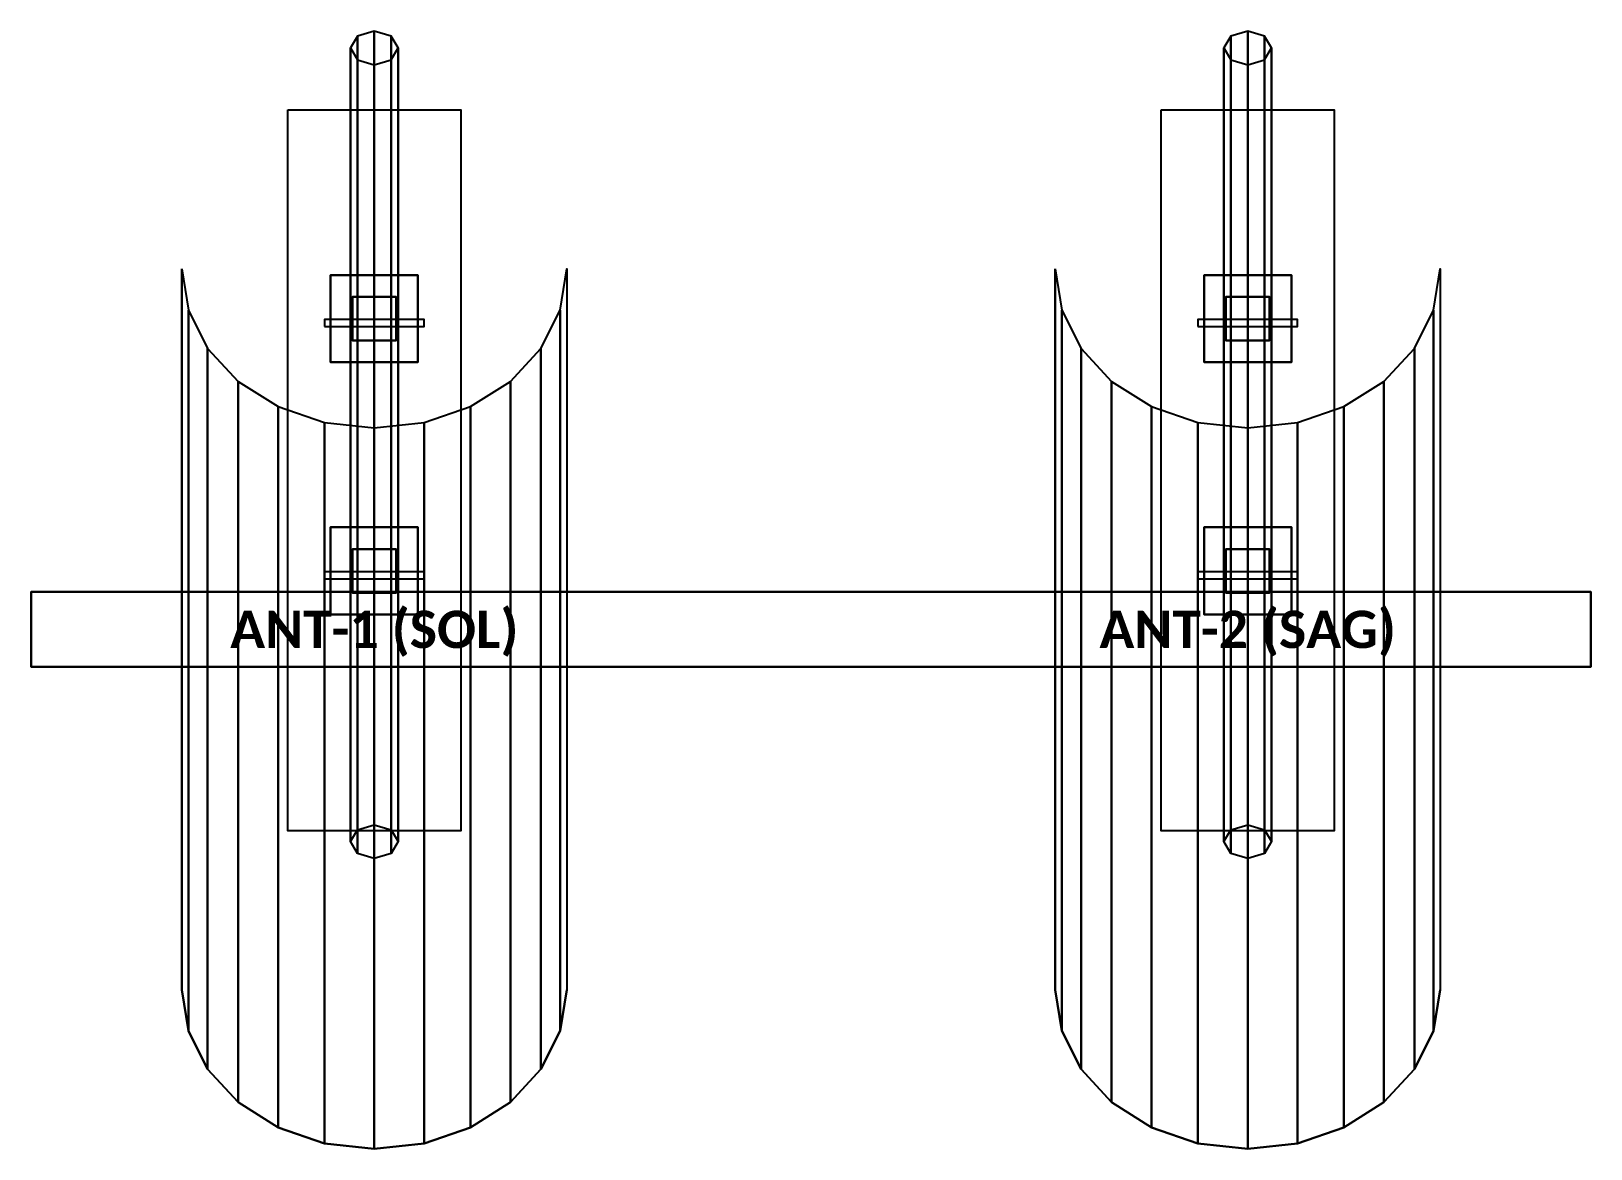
# Model space of a CAD drawing. Header units: millimetres. Extents: x -14816 to 20000, y -833 to 1077.
# Drawn here: x -5250 to -2750, y -833 to 959 of the extents above; entities that cross this region are included whole.
import ezdxf
from ezdxf.enums import TextEntityAlignment as Align

# ---------------------------------------------------------------- set-up
doc = ezdxf.new("R2010")
doc.units = ezdxf.units.MM
for name, color, linetype in [('CELIK_KIRIS_KOLON', 9, 'CONTINUOUS'), ('EKP_MATSING_ANTEN', 2, 'CONTINUOUS'), ('METIN_BILGI', 7, 'CONTINUOUS'), ('MONTAJ_BORULARI', 2, 'CONTINUOUS')]:
    doc.layers.add(name, color=color, linetype=linetype)
doc.styles.get("Standard").update_dxf_attribs({"font": 'calibrib.ttf'})

msp = doc.modelspace()

# ---------------------------------------------------------------- linework, layer by layer
at = {"layer": 'CELIK_KIRIS_KOLON'}
for p, q in [((-4700, 847.1, -309), (-4700, -309, 847.1)), ((-3300, 847.1, -309), (-3300, -309, 847.1)), ((-4630, 568.3, 33.7), (-4770, 568.3, 33.7)), ((-4770, 568.3, 33.7), (-4770, 428.3, 33.7)), ((-4630, 568.3, 153.7), (-4770, 568.3, 153.7)), ((-4770, 568.3, 153.7), (-4770, 428.3, 153.7)), ((-4770, 568.3, 33.7), (-4770, 568.3, 153.7)), ((-4630, 428.3, 33.7), (-4630, 568.3, 33.7)), ((-4630, 428.3, 153.7), (-4630, 568.3, 153.7)), ((-4630, 568.3, 33.7), (-4630, 568.3, 153.7)), ((-3230, 568.3, 33.7), (-3370, 568.3, 33.7)), ((-3370, 568.3, 33.7), (-3370, 428.3, 33.7)), ((-3230, 568.3, 153.7), (-3370, 568.3, 153.7)), ((-3370, 568.3, 153.7), (-3370, 428.3, 153.7)), ((-3370, 568.3, 33.7), (-3370, 568.3, 153.7)), ((-3230, 428.3, 33.7), (-3230, 568.3, 33.7)), ((-3230, 428.3, 153.7), (-3230, 568.3, 153.7)), ((-3230, 568.3, 33.7), (-3230, 568.3, 153.7)), ((-4770, 428.3, 33.7), (-4630, 428.3, 33.7)), ((-4770, 428.3, 153.7), (-4630, 428.3, 153.7)), ((-4770, 428.3, 33.7), (-4770, 428.3, 153.7)), ((-4630, 428.3, 33.7), (-4630, 428.3, 153.7)), ((-3370, 428.3, 33.7), (-3230, 428.3, 33.7)), ((-3370, 428.3, 153.7), (-3230, 428.3, 153.7)), ((-3370, 428.3, 33.7), (-3370, 428.3, 153.7)), ((-3230, 428.3, 33.7), (-3230, 428.3, 153.7)), ((-4630, 163.7, 438.3), (-4770, 163.7, 438.3)), ((-4770, 163.7, 438.3), (-4770, 23.7, 438.3)), ((-4630, 163.7, 558.3), (-4770, 163.7, 558.3)), ((-4770, 163.7, 558.3), (-4770, 23.7, 558.3)), ((-4770, 163.7, 438.3), (-4770, 163.7, 558.3)), ((-4630, 23.7, 438.3), (-4630, 163.7, 438.3)), ((-4630, 23.7, 558.3), (-4630, 163.7, 558.3)), ((-4630, 163.7, 438.3), (-4630, 163.7, 558.3)), ((-3230, 163.7, 438.3), (-3370, 163.7, 438.3)), ((-3370, 163.7, 438.3), (-3370, 23.7, 438.3)), ((-3230, 163.7, 558.3), (-3370, 163.7, 558.3)), ((-3370, 163.7, 558.3), (-3370, 23.7, 558.3)), ((-3370, 163.7, 438.3), (-3370, 163.7, 558.3)), ((-3230, 23.7, 438.3), (-3230, 163.7, 438.3)), ((-3230, 23.7, 558.3), (-3230, 163.7, 558.3)), ((-3230, 163.7, 438.3), (-3230, 163.7, 558.3)), ((-2750, 60, 1050), (-5250, 60, 1050)), ((-5250, 60, 1050), (-5250, -60, 1050)), ((-2750, 60, 1170), (-5250, 60, 1170)), ((-5250, 60, 1170), (-5250, -60, 1170)), ((-5250, 60, 1050), (-5250, 60, 1170)), ((-2750, -60, 1050), (-2750, 60, 1050)), ((-2750, -60, 1170), (-2750, 60, 1170)), ((-2750, 60, 1050), (-2750, 60, 1170)), ((-4770, 23.7, 438.3), (-4630, 23.7, 438.3)), ((-4770, 23.7, 558.3), (-4630, 23.7, 558.3)), ((-4770, 23.7, 438.3), (-4770, 23.7, 558.3)), ((-4630, 23.7, 438.3), (-4630, 23.7, 558.3)), ((-3370, 23.7, 438.3), (-3230, 23.7, 438.3)), ((-3370, 23.7, 558.3), (-3230, 23.7, 558.3)), ((-3370, 23.7, 438.3), (-3370, 23.7, 558.3)), ((-3230, 23.7, 438.3), (-3230, 23.7, 558.3)), ((-5250, -60, 1050), (-2750, -60, 1050)), ((-5250, -60, 1170), (-2750, -60, 1170)), ((-5250, -60, 1050), (-5250, -60, 1170)), ((-2750, -60, 1050), (-2750, -60, 1170))]:
    msp.add_line(p, q, dxfattribs=at)
for points in [[(-4838.8, 833, -323.1), (-4561.2, 833, -323.1), (-4561.2, -323.1, 833), (-4838.8, -323.1, 833)], [(-3438.8, 833, -323.1), (-3161.2, 833, -323.1), (-3161.2, -323.1, 833), (-3438.8, -323.1, 833)], [(-4770, 428.3, 33.7), (-4630, 428.3, 33.7), (-4630, 568.3, 33.7), (-4770, 568.3, 33.7)], [(-4770, 428.3, 153.7), (-4630, 428.3, 153.7), (-4630, 568.3, 153.7), (-4770, 568.3, 153.7)], [(-4770, 568.3, 33.7), (-4630, 568.3, 33.7), (-4630, 568.3, 153.7), (-4770, 568.3, 153.7)], [(-4770, 428.3, 33.7), (-4770, 568.3, 33.7), (-4770, 568.3, 153.7), (-4770, 428.3, 153.7)], [(-4630, 428.3, 33.7), (-4630, 568.3, 33.7), (-4630, 568.3, 153.7), (-4630, 428.3, 153.7)], [(-3370, 428.3, 33.7), (-3230, 428.3, 33.7), (-3230, 568.3, 33.7), (-3370, 568.3, 33.7)], [(-3370, 428.3, 153.7), (-3230, 428.3, 153.7), (-3230, 568.3, 153.7), (-3370, 568.3, 153.7)], [(-3370, 568.3, 33.7), (-3230, 568.3, 33.7), (-3230, 568.3, 153.7), (-3370, 568.3, 153.7)], [(-3370, 428.3, 33.7), (-3370, 568.3, 33.7), (-3370, 568.3, 153.7), (-3370, 428.3, 153.7)], [(-3230, 428.3, 33.7), (-3230, 568.3, 33.7), (-3230, 568.3, 153.7), (-3230, 428.3, 153.7)], [(-4780, 485.5, 24.3), (-4620, 485.5, 24.3), (-4620, 497, 148.9), (-4780, 497, 148.9)], [(-3380, 485.5, 24.3), (-3220, 485.5, 24.3), (-3220, 497, 148.9), (-3380, 497, 148.9)], [(-4770, 428.3, 33.7), (-4630, 428.3, 33.7), (-4630, 428.3, 153.7), (-4770, 428.3, 153.7)], [(-3370, 428.3, 33.7), (-3230, 428.3, 33.7), (-3230, 428.3, 153.7), (-3370, 428.3, 153.7)], [(-4770, 23.7, 438.3), (-4630, 23.7, 438.3), (-4630, 163.7, 438.3), (-4770, 163.7, 438.3)], [(-4770, 23.7, 558.3), (-4630, 23.7, 558.3), (-4630, 163.7, 558.3), (-4770, 163.7, 558.3)], [(-4770, 163.7, 438.3), (-4630, 163.7, 438.3), (-4630, 163.7, 558.3), (-4770, 163.7, 558.3)], [(-4770, 23.7, 438.3), (-4770, 163.7, 438.3), (-4770, 163.7, 558.3), (-4770, 23.7, 558.3)], [(-4630, 23.7, 438.3), (-4630, 163.7, 438.3), (-4630, 163.7, 558.3), (-4630, 23.7, 558.3)], [(-3370, 23.7, 438.3), (-3230, 23.7, 438.3), (-3230, 163.7, 438.3), (-3370, 163.7, 438.3)], [(-3370, 23.7, 558.3), (-3230, 23.7, 558.3), (-3230, 163.7, 558.3), (-3370, 163.7, 558.3)], [(-3370, 163.7, 438.3), (-3230, 163.7, 438.3), (-3230, 163.7, 558.3), (-3370, 163.7, 558.3)], [(-3370, 23.7, 438.3), (-3370, 163.7, 438.3), (-3370, 163.7, 558.3), (-3370, 23.7, 558.3)], [(-3230, 23.7, 438.3), (-3230, 163.7, 438.3), (-3230, 163.7, 558.3), (-3230, 23.7, 558.3)], [(-4780, 80.9, 428.9), (-4620, 80.9, 428.9), (-4620, 92.3, 553.5), (-4780, 92.3, 553.5)], [(-3380, 80.9, 428.9), (-3220, 80.9, 428.9), (-3220, 92.3, 553.5), (-3380, 92.3, 553.5)], [(-5250, -60, 1050), (-2750, -60, 1050), (-2750, 60, 1050), (-5250, 60, 1050)], [(-5250, -60, 1170), (-2750, -60, 1170), (-2750, 60, 1170), (-5250, 60, 1170)], [(-5250, 60, 1050), (-2750, 60, 1050), (-2750, 60, 1170), (-5250, 60, 1170)], [(-5250, -60, 1050), (-5250, 60, 1050), (-5250, 60, 1170), (-5250, -60, 1170)], [(-2750, -60, 1050), (-2750, 60, 1050), (-2750, 60, 1170), (-2750, -60, 1170)], [(-4770, 23.7, 438.3), (-4630, 23.7, 438.3), (-4630, 23.7, 558.3), (-4770, 23.7, 558.3)], [(-3370, 23.7, 438.3), (-3230, 23.7, 438.3), (-3230, 23.7, 558.3), (-3370, 23.7, 558.3)], [(-5250, -60, 1050), (-2750, -60, 1050), (-2750, -60, 1170), (-5250, -60, 1170)]]:
    msp.add_3dface(points, dxfattribs=at)
at = {"layer": 'EKP_MATSING_ANTEN'}
for p, q in [((-5008.5, 578.1, -578.1), (-4998, 512.1, -644)), ((-5008.5, 578.1, -578.1), (-5008.5, -578.1, 578.1)), ((-4402, 512.1, -644), (-4391.5, 578.1, -578.1)), ((-3608.5, 578.1, -578.1), (-3598, 512.1, -644)), ((-3608.5, 578.1, -578.1), (-3608.5, -578.1, 578.1)), ((-3002, 512.1, -644), (-2991.5, 578.1, -578.1)), ((-4998, 512.1, -644), (-4967.2, 450.6, -705.5)), ((-4998, 512.1, -644), (-4998, -644, 512.1)), ((-4432.8, 450.6, -705.5), (-4402, 512.1, -644)), ((-4402, 512.1, -644), (-4402, -644, 512.1)), ((-3598, 512.1, -644), (-3567.2, 450.6, -705.5)), ((-3598, 512.1, -644), (-3598, -644, 512.1)), ((-3032.8, 450.6, -705.5), (-3002, 512.1, -644)), ((-3002, 512.1, -644), (-3002, -644, 512.1)), ((-4967.2, 450.6, -705.5), (-4918.1, 397.8, -758.3)), ((-4967.2, 450.6, -705.5), (-4967.2, -705.5, 450.6)), ((-4481.9, 397.8, -758.3), (-4432.8, 450.6, -705.5)), ((-4432.8, 450.6, -705.5), (-4432.8, -705.5, 450.6)), ((-3567.2, 450.6, -705.5), (-3518.1, 397.8, -758.3)), ((-3567.2, 450.6, -705.5), (-3567.2, -705.5, 450.6)), ((-3081.9, 397.8, -758.3), (-3032.8, 450.6, -705.5)), ((-3032.8, 450.6, -705.5), (-3032.8, -705.5, 450.6)), ((-4918.1, 397.8, -758.3), (-4854.2, 357.3, -798.8)), ((-4918.1, 397.8, -758.3), (-4918.1, -758.3, 397.8)), ((-4545.8, 357.3, -798.8), (-4481.9, 397.8, -758.3)), ((-4481.9, 397.8, -758.3), (-4481.9, -758.3, 397.8)), ((-3518.1, 397.8, -758.3), (-3454.2, 357.3, -798.8)), ((-3518.1, 397.8, -758.3), (-3518.1, -758.3, 397.8)), ((-3145.8, 357.3, -798.8), (-3081.9, 397.8, -758.3)), ((-3081.9, 397.8, -758.3), (-3081.9, -758.3, 397.8)), ((-4854.2, 357.3, -798.8), (-4779.8, 331.8, -824.3)), ((-4854.2, 357.3, -798.8), (-4854.2, -798.8, 357.3)), ((-4620.2, 331.8, -824.3), (-4545.8, 357.3, -798.8)), ((-4545.8, 357.3, -798.8), (-4545.8, -798.8, 357.3)), ((-3454.2, 357.3, -798.8), (-3379.8, 331.8, -824.3)), ((-3454.2, 357.3, -798.8), (-3454.2, -798.8, 357.3)), ((-3220.2, 331.8, -824.3), (-3145.8, 357.3, -798.8)), ((-3145.8, 357.3, -798.8), (-3145.8, -798.8, 357.3)), ((-4779.8, 331.8, -824.3), (-4700, 323.1, -833)), ((-4779.8, 331.8, -824.3), (-4779.8, -824.3, 331.8)), ((-4700, 323.1, -833), (-4620.2, 331.8, -824.3)), ((-4620.2, 331.8, -824.3), (-4620.2, -824.3, 331.8)), ((-3379.8, 331.8, -824.3), (-3300, 323.1, -833)), ((-3379.8, 331.8, -824.3), (-3379.8, -824.3, 331.8)), ((-3300, 323.1, -833), (-3220.2, 331.8, -824.3)), ((-3220.2, 331.8, -824.3), (-3220.2, -824.3, 331.8)), ((-4700, 323.1, -833), (-4700, -833, 323.1)), ((-3300, 323.1, -833), (-3300, -833, 323.1)), ((-5008.5, -578.1, 578.1), (-4998, -644, 512.1)), ((-4402, -644, 512.1), (-4391.5, -578.1, 578.1)), ((-3608.5, -578.1, 578.1), (-3598, -644, 512.1)), ((-3002, -644, 512.1), (-2991.5, -578.1, 578.1)), ((-4998, -644, 512.1), (-4967.2, -705.5, 450.6)), ((-4432.8, -705.5, 450.6), (-4402, -644, 512.1)), ((-3598, -644, 512.1), (-3567.2, -705.5, 450.6)), ((-3032.8, -705.5, 450.6), (-3002, -644, 512.1)), ((-4967.2, -705.5, 450.6), (-4918.1, -758.3, 397.8)), ((-4481.9, -758.3, 397.8), (-4432.8, -705.5, 450.6)), ((-3567.2, -705.5, 450.6), (-3518.1, -758.3, 397.8)), ((-3081.9, -758.3, 397.8), (-3032.8, -705.5, 450.6)), ((-4918.1, -758.3, 397.8), (-4854.2, -798.8, 357.3)), ((-4545.8, -798.8, 357.3), (-4481.9, -758.3, 397.8)), ((-3518.1, -758.3, 397.8), (-3454.2, -798.8, 357.3)), ((-3145.8, -798.8, 357.3), (-3081.9, -758.3, 397.8)), ((-4854.2, -798.8, 357.3), (-4779.8, -824.3, 331.8)), ((-4620.2, -824.3, 331.8), (-4545.8, -798.8, 357.3)), ((-3454.2, -798.8, 357.3), (-3379.8, -824.3, 331.8)), ((-3220.2, -824.3, 331.8), (-3145.8, -798.8, 357.3)), ((-4779.8, -824.3, 331.8), (-4700, -833, 323.1)), ((-4700, -833, 323.1), (-4620.2, -824.3, 331.8)), ((-3379.8, -824.3, 331.8), (-3300, -833, 323.1)), ((-3300, -833, 323.1), (-3220.2, -824.3, 331.8))]:
    msp.add_line(p, q, dxfattribs=at)
for points in [[(-5008.5, 578.1, -578.1), (-4998, 512.1, -644), (-4998, -644, 512.1), (-5008.5, -578.1, 578.1)], [(-4402, 512.1, -644), (-4391.5, 578.1, -578.1), (-4391.5, -578.1, 578.1), (-4402, -644, 512.1)], [(-3608.5, 578.1, -578.1), (-3598, 512.1, -644), (-3598, -644, 512.1), (-3608.5, -578.1, 578.1)], [(-3002, 512.1, -644), (-2991.5, 578.1, -578.1), (-2991.5, -578.1, 578.1), (-3002, -644, 512.1)], [(-4998, 512.1, -644), (-4967.2, 450.6, -705.5), (-4967.2, -705.5, 450.6), (-4998, -644, 512.1)], [(-4432.8, 450.6, -705.5), (-4402, 512.1, -644), (-4402, -644, 512.1), (-4432.8, -705.5, 450.6)], [(-3598, 512.1, -644), (-3567.2, 450.6, -705.5), (-3567.2, -705.5, 450.6), (-3598, -644, 512.1)], [(-3032.8, 450.6, -705.5), (-3002, 512.1, -644), (-3002, -644, 512.1), (-3032.8, -705.5, 450.6)], [(-4967.2, 450.6, -705.5), (-4918.1, 397.8, -758.3), (-4918.1, -758.3, 397.8), (-4967.2, -705.5, 450.6)], [(-4481.9, 397.8, -758.3), (-4432.8, 450.6, -705.5), (-4432.8, -705.5, 450.6), (-4481.9, -758.3, 397.8)], [(-3567.2, 450.6, -705.5), (-3518.1, 397.8, -758.3), (-3518.1, -758.3, 397.8), (-3567.2, -705.5, 450.6)], [(-3081.9, 397.8, -758.3), (-3032.8, 450.6, -705.5), (-3032.8, -705.5, 450.6), (-3081.9, -758.3, 397.8)], [(-4918.1, 397.8, -758.3), (-4854.2, 357.3, -798.8), (-4854.2, -798.8, 357.3), (-4918.1, -758.3, 397.8)], [(-4545.8, 357.3, -798.8), (-4481.9, 397.8, -758.3), (-4481.9, -758.3, 397.8), (-4545.8, -798.8, 357.3)], [(-3518.1, 397.8, -758.3), (-3454.2, 357.3, -798.8), (-3454.2, -798.8, 357.3), (-3518.1, -758.3, 397.8)], [(-3145.8, 357.3, -798.8), (-3081.9, 397.8, -758.3), (-3081.9, -758.3, 397.8), (-3145.8, -798.8, 357.3)], [(-4854.2, 357.3, -798.8), (-4779.8, 331.8, -824.3), (-4779.8, -824.3, 331.8), (-4854.2, -798.8, 357.3)], [(-4620.2, 331.8, -824.3), (-4545.8, 357.3, -798.8), (-4545.8, -798.8, 357.3), (-4620.2, -824.3, 331.8)], [(-3454.2, 357.3, -798.8), (-3379.8, 331.8, -824.3), (-3379.8, -824.3, 331.8), (-3454.2, -798.8, 357.3)], [(-3220.2, 331.8, -824.3), (-3145.8, 357.3, -798.8), (-3145.8, -798.8, 357.3), (-3220.2, -824.3, 331.8)], [(-4779.8, 331.8, -824.3), (-4700, 323.1, -833), (-4700, -833, 323.1), (-4779.8, -824.3, 331.8)], [(-4700, 323.1, -833), (-4620.2, 331.8, -824.3), (-4620.2, -824.3, 331.8), (-4700, -833, 323.1)], [(-3379.8, 331.8, -824.3), (-3300, 323.1, -833), (-3300, -833, 323.1), (-3379.8, -824.3, 331.8)], [(-3300, 323.1, -833), (-3220.2, 331.8, -824.3), (-3220.2, -824.3, 331.8), (-3300, -833, 323.1)]]:
    msp.add_3dface(points, dxfattribs=at)
at = {"layer": 'MONTAJ_BORULARI'}
for p, q in [((-4665, 533.3, 93.7), (-4735, 533.3, 93.7)), ((-4735, 533.3, 93.7), (-4735, 463.3, 93.7)), ((-4665, 533.3, 2400), (-4735, 533.3, 2400)), ((-4735, 533.3, 2400), (-4735, 463.3, 2400)), ((-4735, 533.3, 93.7), (-4735, 533.3, 2400)), ((-4665, 463.3, 93.7), (-4665, 533.3, 93.7)), ((-4665, 463.3, 2400), (-4665, 533.3, 2400)), ((-4665, 533.3, 93.7), (-4665, 533.3, 2400)), ((-3265, 533.3, 93.7), (-3335, 533.3, 93.7)), ((-3335, 533.3, 93.7), (-3335, 463.3, 93.7)), ((-3265, 533.3, 2400), (-3335, 533.3, 2400)), ((-3335, 533.3, 2400), (-3335, 463.3, 2400)), ((-3335, 533.3, 93.7), (-3335, 533.3, 2400)), ((-3265, 463.3, 93.7), (-3265, 533.3, 93.7)), ((-3265, 463.3, 2400), (-3265, 533.3, 2400)), ((-3265, 533.3, 93.7), (-3265, 533.3, 2400)), ((-4735, 463.3, 93.7), (-4665, 463.3, 93.7)), ((-4735, 463.3, 2400), (-4665, 463.3, 2400)), ((-4735, 463.3, 93.7), (-4735, 463.3, 2400)), ((-4665, 463.3, 93.7), (-4665, 463.3, 2400)), ((-3335, 463.3, 93.7), (-3265, 463.3, 93.7)), ((-3335, 463.3, 2400), (-3265, 463.3, 2400)), ((-3335, 463.3, 93.7), (-3335, 463.3, 2400)), ((-3265, 463.3, 93.7), (-3265, 463.3, 2400)), ((-4665, 128.7, 498.3), (-4735, 128.7, 498.3)), ((-4735, 128.7, 498.3), (-4735, 58.7, 498.3)), ((-4665, 128.7, 2400), (-4735, 128.7, 2400)), ((-4735, 128.7, 2400), (-4735, 58.7, 2400)), ((-4735, 128.7, 498.3), (-4735, 128.7, 2400)), ((-4665, 58.7, 498.3), (-4665, 128.7, 498.3)), ((-4665, 58.7, 2400), (-4665, 128.7, 2400)), ((-4665, 128.7, 498.3), (-4665, 128.7, 2400)), ((-3265, 128.7, 498.3), (-3335, 128.7, 498.3)), ((-3335, 128.7, 498.3), (-3335, 58.7, 498.3)), ((-3265, 128.7, 2400), (-3335, 128.7, 2400)), ((-3335, 128.7, 2400), (-3335, 58.7, 2400)), ((-3335, 128.7, 498.3), (-3335, 128.7, 2400)), ((-3265, 58.7, 498.3), (-3265, 128.7, 498.3)), ((-3265, 58.7, 2400), (-3265, 128.7, 2400)), ((-3265, 128.7, 498.3), (-3265, 128.7, 2400)), ((-4735, 58.7, 498.3), (-4665, 58.7, 498.3)), ((-4735, 58.7, 2400), (-4665, 58.7, 2400)), ((-4735, 58.7, 498.3), (-4735, 58.7, 2400)), ((-4665, 58.7, 498.3), (-4665, 58.7, 2400)), ((-3335, 58.7, 498.3), (-3265, 58.7, 498.3)), ((-3335, 58.7, 2400), (-3265, 58.7, 2400)), ((-3335, 58.7, 498.3), (-3335, 58.7, 2400)), ((-3265, 58.7, 498.3), (-3265, 58.7, 2400))]:
    msp.add_line(p, q, dxfattribs=at)
for points in [[(-4726.9, 951.4, -321.4), (-4738.1, 932.4, -340.4), (-4738.1, -340.4, 932.4), (-4726.9, -321.4, 951.4)], [(-4700, 959.3, -313.5), (-4726.9, 951.4, -321.4), (-4726.9, -321.4, 951.4), (-4700, -313.5, 959.3)], [(-4673.1, 951.4, -321.4), (-4700, 959.3, -313.5), (-4700, -313.5, 959.3), (-4673.1, -321.4, 951.4)], [(-4661.9, 932.4, -340.4), (-4673.1, 951.4, -321.4), (-4673.1, -321.4, 951.4), (-4661.9, -340.4, 932.4)], [(-3326.9, 951.4, -321.4), (-3338.1, 932.4, -340.4), (-3338.1, -340.4, 932.4), (-3326.9, -321.4, 951.4)], [(-3300, 959.3, -313.5), (-3326.9, 951.4, -321.4), (-3326.9, -321.4, 951.4), (-3300, -313.5, 959.3)], [(-3273.1, 951.4, -321.4), (-3300, 959.3, -313.5), (-3300, -313.5, 959.3), (-3273.1, -321.4, 951.4)], [(-3261.9, 932.4, -340.4), (-3273.1, 951.4, -321.4), (-3273.1, -321.4, 951.4), (-3261.9, -340.4, 932.4)], [(-4738.1, 932.4, -340.4), (-4726.9, 913.3, -359.5), (-4726.9, -359.5, 913.3), (-4738.1, -340.4, 932.4)], [(-4673.1, 913.3, -359.5), (-4661.9, 932.4, -340.4), (-4661.9, -340.4, 932.4), (-4673.1, -359.5, 913.3)], [(-3338.1, 932.4, -340.4), (-3326.9, 913.3, -359.5), (-3326.9, -359.5, 913.3), (-3338.1, -340.4, 932.4)], [(-3273.1, 913.3, -359.5), (-3261.9, 932.4, -340.4), (-3261.9, -340.4, 932.4), (-3273.1, -359.5, 913.3)], [(-4726.9, 913.3, -359.5), (-4700, 905.5, -367.3), (-4700, -367.3, 905.5), (-4726.9, -359.5, 913.3)], [(-4700, 905.5, -367.3), (-4673.1, 913.3, -359.5), (-4673.1, -359.5, 913.3), (-4700, -367.3, 905.5)], [(-3326.9, 913.3, -359.5), (-3300, 905.5, -367.3), (-3300, -367.3, 905.5), (-3326.9, -359.5, 913.3)], [(-3300, 905.5, -367.3), (-3273.1, 913.3, -359.5), (-3273.1, -359.5, 913.3), (-3300, -367.3, 905.5)], [(-4735, 463.3, 93.7), (-4665, 463.3, 93.7), (-4665, 533.3, 93.7), (-4735, 533.3, 93.7)], [(-4735, 463.3, 2400), (-4665, 463.3, 2400), (-4665, 533.3, 2400), (-4735, 533.3, 2400)], [(-4735, 533.3, 93.7), (-4665, 533.3, 93.7), (-4665, 533.3, 2400), (-4735, 533.3, 2400)], [(-4735, 463.3, 93.7), (-4735, 533.3, 93.7), (-4735, 533.3, 2400), (-4735, 463.3, 2400)], [(-4665, 463.3, 93.7), (-4665, 533.3, 93.7), (-4665, 533.3, 2400), (-4665, 463.3, 2400)], [(-3335, 463.3, 93.7), (-3265, 463.3, 93.7), (-3265, 533.3, 93.7), (-3335, 533.3, 93.7)], [(-3335, 463.3, 2400), (-3265, 463.3, 2400), (-3265, 533.3, 2400), (-3335, 533.3, 2400)], [(-3335, 533.3, 93.7), (-3265, 533.3, 93.7), (-3265, 533.3, 2400), (-3335, 533.3, 2400)], [(-3335, 463.3, 93.7), (-3335, 533.3, 93.7), (-3335, 533.3, 2400), (-3335, 463.3, 2400)], [(-3265, 463.3, 93.7), (-3265, 533.3, 93.7), (-3265, 533.3, 2400), (-3265, 463.3, 2400)], [(-4735, 463.3, 93.7), (-4665, 463.3, 93.7), (-4665, 463.3, 2400), (-4735, 463.3, 2400)], [(-3335, 463.3, 93.7), (-3265, 463.3, 93.7), (-3265, 463.3, 2400), (-3335, 463.3, 2400)], [(-4735, 58.7, 498.3), (-4665, 58.7, 498.3), (-4665, 128.7, 498.3), (-4735, 128.7, 498.3)], [(-4735, 58.7, 2400), (-4665, 58.7, 2400), (-4665, 128.7, 2400), (-4735, 128.7, 2400)], [(-4735, 128.7, 498.3), (-4665, 128.7, 498.3), (-4665, 128.7, 2400), (-4735, 128.7, 2400)], [(-4735, 58.7, 498.3), (-4735, 128.7, 498.3), (-4735, 128.7, 2400), (-4735, 58.7, 2400)], [(-4665, 58.7, 498.3), (-4665, 128.7, 498.3), (-4665, 128.7, 2400), (-4665, 58.7, 2400)], [(-3335, 58.7, 498.3), (-3265, 58.7, 498.3), (-3265, 128.7, 498.3), (-3335, 128.7, 498.3)], [(-3335, 58.7, 2400), (-3265, 58.7, 2400), (-3265, 128.7, 2400), (-3335, 128.7, 2400)], [(-3335, 128.7, 498.3), (-3265, 128.7, 498.3), (-3265, 128.7, 2400), (-3335, 128.7, 2400)], [(-3335, 58.7, 498.3), (-3335, 128.7, 498.3), (-3335, 128.7, 2400), (-3335, 58.7, 2400)], [(-3265, 58.7, 498.3), (-3265, 128.7, 498.3), (-3265, 128.7, 2400), (-3265, 58.7, 2400)], [(-4735, 58.7, 498.3), (-4665, 58.7, 498.3), (-4665, 58.7, 2400), (-4735, 58.7, 2400)], [(-3335, 58.7, 498.3), (-3265, 58.7, 498.3), (-3265, 58.7, 2400), (-3335, 58.7, 2400)]]:
    msp.add_3dface(points, dxfattribs=at)

# ---------------------------------------------------------------- texts
at = {"layer": 'METIN_BILGI'}
for s, p in [('ANT-1 (SOL)', (-4700, 0)), ('ANT-2 (SAG)', (-3300, 0))]:
    msp.add_text(s, height=60, dxfattribs=at).set_placement(p, align=Align.MIDDLE_CENTER)

doc.saveas('drawing.dxf')
